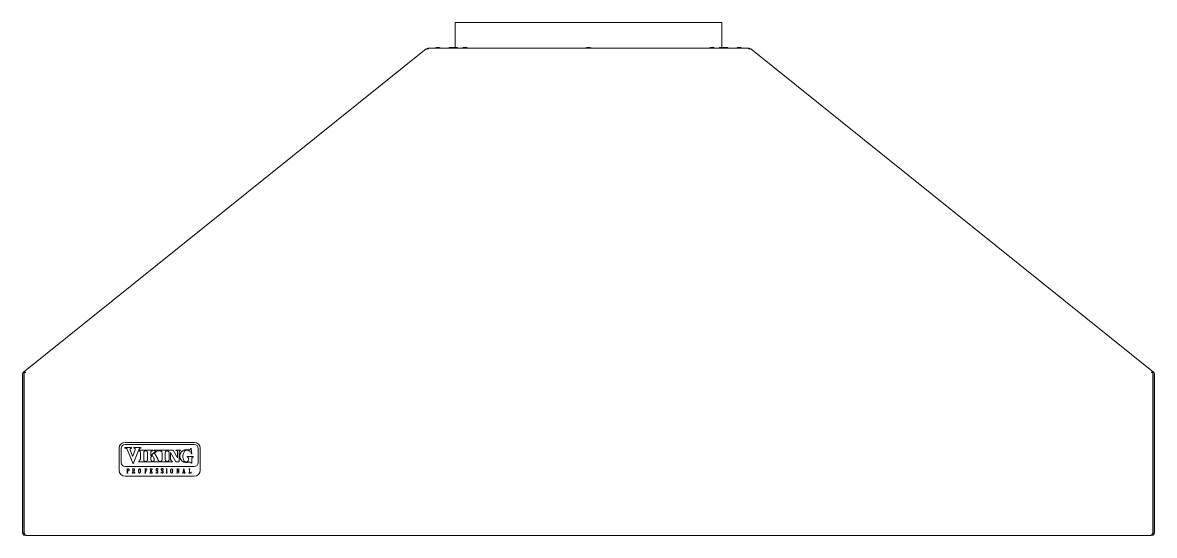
# Model space of a CAD drawing. Header units: millimetres. Extents: x 46989 to 543236, y 252623 to 526638.
# Drawn here: x 290493 to 320647, y 412126 to 425772 of the extents above; entities that cross this region are included whole.
import ezdxf

# ---------------------------------------------------------------- set-up
doc = ezdxf.new("R2010")
doc.units = ezdxf.units.MM

msp = doc.modelspace()

# ---------------------------------------------------------------- linework, layer by layer
at = {"color": 7, "lineweight": 13, "ltscale": 0.03937}
for p, q in [((302016, 425107), (302016, 425772)), ((309125, 425772), (302016, 425772)), ((309125, 425107), (309125, 425772)), ((301246, 425073), (290519, 416473)), ((309836, 425095), (301304, 425095)), ((309895, 425073), (320621, 416473)), ((290530, 416427), (290530, 412183)), ((320611, 416427), (320611, 412183)), ((290493, 412188), (290493, 416424)), ((290528, 412188), (290528, 416424)), ((290531, 412185), (290531, 416424)), ((320610, 416424), (320610, 412185)), ((320613, 412188), (320613, 416424)), ((320647, 412188), (320647, 416424)), ((293065, 414444), (293065, 413858)), ((295068, 414601), (293222, 414601)), ((293222, 414545), (295068, 414545)), ((295225, 413858), (295225, 414444)), ((295068, 413960), (293222, 413960)), ((293222, 413701), (295068, 413701)), ((290587, 412126), (320554, 412126))]:
    msp.add_line(p, q, dxfattribs=at)
at = {"color": 7, "lineweight": 13, "ltscale": 0.000301368}
msp.add_line((301246, 425073), (301253, 425079), dxfattribs=at)
at = {"color": 7, "lineweight": 13, "ltscale": 0.000174833}
for p, q in [((301253, 425079), (301256, 425075)), ((309885, 425075), (309888, 425079))]:
    msp.add_line(p, q, dxfattribs=at)
at = {"color": 7, "lineweight": 13, "ltscale": 0.000821391}
for p, q in [((301290, 425068), (301290, 425092)), ((309851, 425068), (309851, 425092))]:
    msp.add_line(p, q, dxfattribs=at)
at = {"color": 7, "lineweight": 13, "ltscale": 0.000508226}
msp.add_line((301304, 425092), (301290, 425092), dxfattribs=at)
at = {"color": 7, "lineweight": 13, "ltscale": 0.000425083}
for p, q in [((301304, 425071), (301292, 425071)), ((309849, 425071), (309836, 425071))]:
    msp.add_line(p, q, dxfattribs=at)
at = {"color": 7, "lineweight": 13, "ltscale": 0.000139912}
for p, q in [((301292, 425067), (301292, 425071)), ((309849, 425067), (309849, 425071))]:
    msp.add_line(p, q, dxfattribs=at)
at = {"color": 7, "lineweight": 13, "ltscale": 0.00082025}
for p, q in [((301304, 425095), (301304, 425071)), ((309836, 425095), (309836, 425071))]:
    msp.add_line(p, q, dxfattribs=at)
at = {"color": 7, "lineweight": 13, "ltscale": 0.0078}
for p, q in [((302083, 425107), (301858, 425107)), ((309283, 425107), (309058, 425107))]:
    msp.add_line(p, q, dxfattribs=at)
at = {"color": 7, "lineweight": 13, "ltscale": 0.000425023}
for p, q in [((301858, 425107), (301858, 425095)), ((302083, 425107), (302083, 425095)), ((309058, 425107), (309058, 425095)), ((309283, 425107), (309283, 425095))]:
    msp.add_line(p, q, dxfattribs=at)
at = {"color": 7, "lineweight": 13, "ltscale": 0.003125}
for p, q in [((302190, 425095), (302280, 425095)), ((305480, 425095), (305571, 425095)), ((308771, 425095), (308861, 425095))]:
    msp.add_line(p, q, dxfattribs=at)
at = {"color": 7, "lineweight": 13, "ltscale": 0.002742}
for p, q in [((302280, 425095), (302359, 425095)), ((305571, 425095), (305649, 425095)), ((308861, 425095), (308940, 425095))]:
    msp.add_line(p, q, dxfattribs=at)
at = {"color": 7, "lineweight": 13, "ltscale": 0.000382551}
for p, q in [((302359, 425095), (302370, 425095)), ((305649, 425095), (305661, 425095)), ((308940, 425095), (308951, 425095))]:
    msp.add_line(p, q, dxfattribs=at)
at = {"color": 7, "lineweight": 13, "ltscale": 0.000508466}
msp.add_line((309836, 425092), (309851, 425092), dxfattribs=at)
at = {"color": 7, "lineweight": 13, "ltscale": 0.000301274}
msp.add_line((309895, 425073), (309888, 425079), dxfattribs=at)
at = {"color": 7, "lineweight": 13, "ltscale": 0.000176025}
msp.add_line((290519, 416473), (290515, 416470), dxfattribs=at)
at = {"color": 7, "lineweight": 13, "ltscale": 0.000859962}
msp.add_line((290515, 416470), (290531, 416451), dxfattribs=at)
at = {"color": 7, "lineweight": 13, "ltscale": 0.000640433}
msp.add_line((290531, 416459), (290519, 416473), dxfattribs=at)
at = {"color": 7, "lineweight": 13, "ltscale": 6.38082e-05}
msp.add_line((290530, 416427), (290531, 416429), dxfattribs=at)
at = {"color": 7, "lineweight": 13, "ltscale": 3.87883e-05}
msp.add_line((290530, 416427), (290531, 416428), dxfattribs=at)
at = {"color": 7, "lineweight": 13, "ltscale": 0.00123}
for p, q in [((290531, 416424), (290531, 416460)), ((320610, 416424), (320610, 416460))]:
    msp.add_line(p, q, dxfattribs=at)
at = {"color": 7, "lineweight": 13, "ltscale": 0.0012}
for p, q in [((290531, 416460), (290566, 416460)), ((320575, 416460), (320610, 416460)), ((290528, 412188), (290493, 412188)), ((320613, 412188), (320647, 412188))]:
    msp.add_line(p, q, dxfattribs=at)
at = {"color": 7, "lineweight": 13, "ltscale": 0.000253452}
for p, q in [((290566, 416467), (290566, 416460)), ((320575, 416467), (320575, 416460))]:
    msp.add_line(p, q, dxfattribs=at)
at = {"color": 7, "lineweight": 13, "ltscale": 0.000640583}
msp.add_line((320610, 416459), (320621, 416473), dxfattribs=at)
at = {"color": 7, "lineweight": 13, "ltscale": 0.000860037}
msp.add_line((320610, 416451), (320625, 416470), dxfattribs=at)
at = {"color": 7, "lineweight": 13, "ltscale": 8.50835e-05}
msp.add_line((320611, 416427), (320610, 416429), dxfattribs=at)
at = {"color": 7, "lineweight": 13, "ltscale": 5.17842e-05}
msp.add_line((320611, 416427), (320610, 416428), dxfattribs=at)
at = {"color": 7, "lineweight": 13, "ltscale": 0.000175931}
msp.add_line((320621, 416473), (320625, 416470), dxfattribs=at)
at = {"color": 7, "lineweight": 13, "ltscale": 0.0133}
for p, q in [((293121, 414061), (293121, 414444)), ((295168, 414444), (295168, 414061))]:
    msp.add_line(p, q, dxfattribs=at)
at = {"color": 7, "lineweight": 13, "ltscale": 0.005825}
msp.add_line((293391, 414462), (293223, 414462), dxfattribs=at)
at = {"color": 7, "lineweight": 13, "ltscale": 0.013706}
msp.add_line((293290, 414395), (293434, 414028), dxfattribs=at)
at = {"color": 7, "lineweight": 13, "ltscale": 0.006163}
msp.add_line((293420, 414236), (293356, 414401), dxfattribs=at)
at = {"color": 7, "lineweight": 13, "ltscale": 0.006084}
msp.add_line((293495, 414398), (293428, 414236), dxfattribs=at)
at = {"color": 7, "lineweight": 13, "ltscale": 0.013346}
msp.add_line((293434, 414028), (293581, 414383), dxfattribs=at)
at = {"color": 7, "lineweight": 13, "ltscale": 0.006375}
for p, q in [((293641, 414462), (293457, 414462)), ((293719, 414142), (293719, 414326)), ((293820, 414326), (293820, 414142)), ((294209, 414326), (294209, 414142)), ((294293, 414142), (294293, 414326)), ((294394, 414326), (294394, 414142)), ((294434, 414149), (294434, 414333))]:
    msp.add_line(p, q, dxfattribs=at)
at = {"color": 7, "lineweight": 13, "ltscale": 0.000676416}
msp.add_line((293585, 414392), (293592, 414410), dxfattribs=at)
at = {"color": 7, "lineweight": 13, "ltscale": 0.01295}
msp.add_line((293958, 414392), (293585, 414392), dxfattribs=at)
at = {"color": 7, "lineweight": 13, "ltscale": 0.005425}
for p, q in [((293634, 414334), (293634, 414178)), ((294624, 414342), (294624, 414186)), ((295036, 414223), (294880, 414223))]:
    msp.add_line(p, q, dxfattribs=at)
at = {"color": 7, "lineweight": 13, "ltscale": 0.005764}
msp.add_line((294026, 414357), (293909, 414239), dxfattribs=at)
at = {"color": 7, "lineweight": 13, "ltscale": 0.003575}
msp.add_line((293909, 414239), (293909, 414342), dxfattribs=at)
at = {"color": 7, "lineweight": 13, "ltscale": 0.01795}
msp.add_line((294505, 414392), (293988, 414392), dxfattribs=at)
at = {"color": 7, "lineweight": 13, "ltscale": 0.002144}
for p, q in [((294011, 414310), (294054, 414354)), ((293909, 414207), (293953, 414251))]:
    msp.add_line(p, q, dxfattribs=at)
at = {"color": 7, "lineweight": 13, "ltscale": 0.009824}
msp.add_line((294434, 414333), (294575, 414087), dxfattribs=at)
at = {"color": 7, "lineweight": 13, "ltscale": 0.008265}
msp.add_line((294624, 414186), (294505, 414392), dxfattribs=at)
at = {"color": 7, "lineweight": 13, "ltscale": 0.00385}
for p, q in [((294697, 414392), (294586, 414392)), ((294654, 413784), (294654, 413894))]:
    msp.add_line(p, q, dxfattribs=at)
at = {"color": 7, "lineweight": 13, "ltscale": 0.00875}
msp.add_line((294662, 414087), (294662, 414339), dxfattribs=at)
at = {"color": 7, "lineweight": 13, "ltscale": 0.004913}
msp.add_line((295004, 414296), (294983, 414436), dxfattribs=at)
at = {"color": 7, "lineweight": 13, "ltscale": 0.0124}
msp.add_line((293593, 414087), (293950, 414087), dxfattribs=at)
at = {"color": 7, "lineweight": 13, "ltscale": 0.002425}
msp.add_line((293909, 414137), (293909, 414207), dxfattribs=at)
at = {"color": 7, "lineweight": 13, "ltscale": 0.002833}
msp.add_line((293953, 414251), (293993, 414180), dxfattribs=at)
at = {"color": 7, "lineweight": 13, "ltscale": 0.0172}
msp.add_line((293984, 414087), (294480, 414087), dxfattribs=at)
at = {"color": 7, "lineweight": 13, "ltscale": 0.005955}
msp.add_line((294096, 414161), (294011, 414310), dxfattribs=at)
at = {"color": 7, "lineweight": 13, "ltscale": 0.003025}
msp.add_line((294575, 414087), (294662, 414087), dxfattribs=at)
at = {"color": 7, "lineweight": 13, "ltscale": 0.004225}
msp.add_line((295004, 414060), (295004, 414181), dxfattribs=at)
at = {"color": 7, "lineweight": 13, "ltscale": 0.001575}
for p, q in [((293313, 413899), (293268, 413899)), ((293288, 413800), (293288, 413845)), ((293458, 413900), (293413, 413900)), ((293433, 413800), (293433, 413846))]:
    msp.add_line(p, q, dxfattribs=at)
at = {"color": 7, "lineweight": 13, "ltscale": 0.000373646}
msp.add_line((293268, 413899), (293277, 413894), dxfattribs=at)
at = {"color": 7, "lineweight": 13, "ltscale": 0.000239877}
msp.add_line((293277, 413787), (293271, 413784), dxfattribs=at)
at = {"color": 7, "lineweight": 13, "ltscale": 0.001025}
for p, q in [((293271, 413784), (293301, 413784)), ((293748, 413784), (293777, 413784)), ((294316, 413784), (294346, 413784)), ((294346, 413900), (294317, 413900)), ((294954, 413900), (294924, 413900))]:
    msp.add_line(p, q, dxfattribs=at)
at = {"color": 7, "lineweight": 13, "ltscale": 0.000394396}
for p, q in [((293277, 413894), (293281, 413883)), ((293291, 413789), (293288, 413800))]:
    msp.add_line(p, q, dxfattribs=at)
at = {"color": 7, "lineweight": 13, "ltscale": 0.000439775}
msp.add_line((293281, 413800), (293277, 413787), dxfattribs=at)
at = {"color": 7, "lineweight": 13, "ltscale": 0.0029}
msp.add_line((293281, 413883), (293281, 413800), dxfattribs=at)
at = {"color": 7, "lineweight": 13, "ltscale": 0.000439694}
msp.add_line((293288, 413884), (293291, 413896), dxfattribs=at)
at = {"color": 7, "lineweight": 13, "ltscale": 0.001325}
msp.add_line((293288, 413846), (293288, 413884), dxfattribs=at)
at = {"color": 7, "lineweight": 13, "ltscale": 0.000900028}
msp.add_line((293314, 413846), (293288, 413846), dxfattribs=at)
at = {"color": 7, "lineweight": 13, "ltscale": 0.000975001}
for p, q in [((293288, 413845), (293316, 413845)), ((293806, 413871), (293806, 413899)), ((293946, 413870), (293946, 413898))]:
    msp.add_line(p, q, dxfattribs=at)
at = {"color": 7, "lineweight": 13, "ltscale": 0.000258738}
msp.add_line((293291, 413896), (293299, 413898), dxfattribs=at)
at = {"color": 7, "lineweight": 13, "ltscale": 0.000373674}
msp.add_line((293301, 413784), (293291, 413789), dxfattribs=at)
at = {"color": 7, "lineweight": 13, "ltscale": 0.000500056}
msp.add_line((293299, 413898), (293313, 413898), dxfattribs=at)
at = {"color": 7, "lineweight": 13, "ltscale": 0.00053869}
msp.add_line((293327, 413892), (293313, 413899), dxfattribs=at)
at = {"color": 7, "lineweight": 13, "ltscale": 0.000427474}
msp.add_line((293313, 413898), (293323, 413891), dxfattribs=at)
at = {"color": 7, "lineweight": 13, "ltscale": 0.000328645}
msp.add_line((293322, 413851), (293314, 413846), dxfattribs=at)
at = {"color": 7, "lineweight": 13, "ltscale": 0.000454417}
msp.add_line((293316, 413845), (293327, 413852), dxfattribs=at)
at = {"color": 7, "lineweight": 13, "ltscale": 0.000436195}
for p, q in [((293325, 413863), (293322, 413851)), ((293329, 413855), (293332, 413867))]:
    msp.add_line(p, q, dxfattribs=at)
at = {"color": 7, "lineweight": 13, "ltscale": 0.00027141}
msp.add_line((293323, 413891), (293325, 413884), dxfattribs=at)
at = {"color": 7, "lineweight": 13, "ltscale": 0.000725033}
msp.add_line((293325, 413884), (293325, 413863), dxfattribs=at)
at = {"color": 7, "lineweight": 13, "ltscale": 0.000159973}
msp.add_line((293329, 413888), (293327, 413892), dxfattribs=at)
at = {"color": 7, "lineweight": 13, "ltscale": 0.000118629}
msp.add_line((293327, 413852), (293329, 413855), dxfattribs=at)
at = {"color": 7, "lineweight": 13, "ltscale": 0.000373553}
msp.add_line((293332, 413878), (293329, 413888), dxfattribs=at)
at = {"color": 7, "lineweight": 13, "ltscale": 0.000375042}
msp.add_line((293332, 413867), (293332, 413878), dxfattribs=at)
at = {"color": 7, "lineweight": 13, "ltscale": 0.000357613}
msp.add_line((293413, 413900), (293422, 413896), dxfattribs=at)
at = {"color": 7, "lineweight": 13, "ltscale": 0.000280507}
msp.add_line((293423, 413786), (293415, 413784), dxfattribs=at)
at = {"color": 7, "lineweight": 13, "ltscale": 0.001075}
msp.add_line((293415, 413784), (293446, 413784), dxfattribs=at)
at = {"color": 7, "lineweight": 13, "ltscale": 0.000440825}
msp.add_line((293422, 413896), (293426, 413884), dxfattribs=at)
at = {"color": 7, "lineweight": 13, "ltscale": 0.000448306}
msp.add_line((293426, 413799), (293423, 413786), dxfattribs=at)
at = {"color": 7, "lineweight": 13, "ltscale": 0.00295}
msp.add_line((293426, 413884), (293426, 413799), dxfattribs=at)
at = {"color": 7, "lineweight": 13, "ltscale": 0.00047416}
msp.add_line((293433, 413883), (293436, 413896), dxfattribs=at)
at = {"color": 7, "lineweight": 13, "ltscale": 0.001275}
msp.add_line((293433, 413846), (293433, 413883), dxfattribs=at)
at = {"color": 7, "lineweight": 13, "ltscale": 0.000499936}
for p, q in [((293433, 413846), (293447, 413846)), ((293444, 413899), (293458, 413899))]:
    msp.add_line(p, q, dxfattribs=at)
at = {"color": 7, "lineweight": 13, "ltscale": 0.000849927}
msp.add_line((293457, 413846), (293433, 413846), dxfattribs=at)
at = {"color": 7, "lineweight": 13, "ltscale": 0.000440785}
msp.add_line((293437, 413788), (293433, 413800), dxfattribs=at)
at = {"color": 7, "lineweight": 13, "ltscale": 0.000280394}
msp.add_line((293436, 413896), (293444, 413899), dxfattribs=at)
at = {"color": 7, "lineweight": 13, "ltscale": 0.00035764}
msp.add_line((293446, 413784), (293437, 413788), dxfattribs=at)
at = {"color": 7, "lineweight": 13, "ltscale": 0.000335347}
for p, q in [((293447, 413846), (293455, 413840)), ((293458, 413899), (293466, 413893))]:
    msp.add_line(p, q, dxfattribs=at)
at = {"color": 7, "lineweight": 13, "ltscale": 0.000349991}
msp.add_line((293450, 413846), (293460, 413846), dxfattribs=at)
at = {"color": 7, "lineweight": 13, "ltscale": 0.000268875}
msp.add_line((293457, 413842), (293450, 413846), dxfattribs=at)
at = {"color": 7, "lineweight": 13, "ltscale": 0.002066}
msp.add_line((293474, 413784), (293455, 413840), dxfattribs=at)
at = {"color": 7, "lineweight": 13, "ltscale": 0.000374345}
msp.add_line((293467, 413850), (293457, 413846), dxfattribs=at)
at = {"color": 7, "lineweight": 13, "ltscale": 0.001754}
msp.add_line((293457, 413842), (293473, 413795), dxfattribs=at)
at = {"color": 7, "lineweight": 13, "ltscale": 0.000481868}
msp.add_line((293470, 413894), (293458, 413900), dxfattribs=at)
at = {"color": 7, "lineweight": 13, "ltscale": 0.000423877}
msp.add_line((293460, 413846), (293471, 413850), dxfattribs=at)
at = {"color": 7, "lineweight": 13, "ltscale": 0.000423916}
msp.add_line((293466, 413893), (293470, 413882), dxfattribs=at)
at = {"color": 7, "lineweight": 13, "ltscale": 0.000363952}
for p, q in [((293470, 413860), (293467, 413850)), ((293479, 413784), (293482, 413794))]:
    msp.add_line(p, q, dxfattribs=at)
at = {"color": 7, "lineweight": 13, "ltscale": 0.000708602}
msp.add_line((293470, 413894), (293477, 413875), dxfattribs=at)
at = {"color": 7, "lineweight": 13, "ltscale": 0.000750024}
msp.add_line((293470, 413882), (293470, 413860), dxfattribs=at)
at = {"color": 7, "lineweight": 13, "ltscale": 0.000188081}
for p, q in [((293471, 413850), (293474, 413854)), ((293482, 413799), (293478, 413795))]:
    msp.add_line(p, q, dxfattribs=at)
at = {"color": 7, "lineweight": 13, "ltscale": 0.000174935}
for p, q in [((293478, 413795), (293473, 413795)), ((294807, 413795), (294807, 413790))]:
    msp.add_line(p, q, dxfattribs=at)
at = {"color": 7, "lineweight": 13, "ltscale": 0.00036392}
msp.add_line((293474, 413854), (293477, 413864), dxfattribs=at)
at = {"color": 7, "lineweight": 13, "ltscale": 0.000149945}
msp.add_line((293474, 413784), (293479, 413784), dxfattribs=at)
at = {"color": 7, "lineweight": 13, "ltscale": 0.000374982}
for p, q in [((293477, 413864), (293477, 413875)), ((293776, 413898), (293787, 413898)), ((293917, 413898), (293928, 413898)), ((293928, 413784), (293917, 413784)), ((294052, 413876), (294052, 413887)), ((294078, 413902), (294067, 413902)), ((294068, 413900), (294078, 413900)), ((294070, 413784), (294081, 413784)), ((294189, 413876), (294189, 413887)), ((294216, 413902), (294205, 413902)), ((294205, 413900), (294216, 413900)), ((294218, 413786), (294207, 413786)), ((294208, 413784), (294219, 413784))]:
    msp.add_line(p, q, dxfattribs=at)
at = {"color": 7, "lineweight": 13, "ltscale": 0.000174995}
msp.add_line((293482, 413794), (293482, 413799), dxfattribs=at)
at = {"color": 7, "lineweight": 13, "ltscale": 0.000700523}
for p, q in [((293581, 413867), (293577, 413847)), ((294441, 413854), (294444, 413874)), ((294490, 413814), (294493, 413834))]:
    msp.add_line(p, q, dxfattribs=at)
at = {"color": 7, "lineweight": 13, "ltscale": 0.00062501}
for p, q in [((293577, 413847), (293577, 413829)), ((294493, 413834), (294493, 413852)), ((294616, 413900), (294598, 413900))]:
    msp.add_line(p, q, dxfattribs=at)
at = {"color": 7, "lineweight": 13, "ltscale": 0.000610235}
for p, q in [((293577, 413829), (293580, 413812)), ((294493, 413852), (294490, 413869))]:
    msp.add_line(p, q, dxfattribs=at)
at = {"color": 7, "lineweight": 13, "ltscale": 0.000468004}
msp.add_line((293580, 413812), (293585, 413800), dxfattribs=at)
at = {"color": 7, "lineweight": 13, "ltscale": 0.000512128}
for p, q in [((293586, 413881), (293581, 413867)), ((294462, 413896), (294476, 413891))]:
    msp.add_line(p, q, dxfattribs=at)
at = {"color": 7, "lineweight": 13, "ltscale": 0.000700582}
for p, q in [((293585, 413854), (293589, 413873)), ((293630, 413827), (293626, 413807))]:
    msp.add_line(p, q, dxfattribs=at)
at = {"color": 7, "lineweight": 13, "ltscale": 0.000874977}
msp.add_line((293585, 413828), (293585, 413854), dxfattribs=at)
at = {"color": 7, "lineweight": 13, "ltscale": 0.000806997}
for p, q in [((293589, 413805), (293585, 413828)), ((293626, 413875), (293630, 413852))]:
    msp.add_line(p, q, dxfattribs=at)
at = {"color": 7, "lineweight": 13, "ltscale": 0.000354129}
msp.add_line((293585, 413800), (293591, 413791), dxfattribs=at)
at = {"color": 7, "lineweight": 13, "ltscale": 0.000452167}
for p, q in [((293594, 413892), (293586, 413881)), ((294477, 413789), (294484, 413800))]:
    msp.add_line(p, q, dxfattribs=at)
at = {"color": 7, "lineweight": 13, "ltscale": 0.000701326}
for p, q in [((293589, 413873), (293596, 413892)), ((294444, 413874), (294452, 413892))]:
    msp.add_line(p, q, dxfattribs=at)
at = {"color": 7, "lineweight": 13, "ltscale": 0.000573202}
msp.add_line((293595, 413790), (293589, 413805), dxfattribs=at)
at = {"color": 7, "lineweight": 13, "ltscale": 0.000672544}
for p, q in [((293591, 413791), (293609, 413784)), ((294480, 413890), (294462, 413897))]:
    msp.add_line(p, q, dxfattribs=at)
at = {"color": 7, "lineweight": 13, "ltscale": 0.000484113}
msp.add_line((293607, 413897), (293594, 413892), dxfattribs=at)
at = {"color": 7, "lineweight": 13, "ltscale": 0.000512016}
msp.add_line((293609, 413785), (293595, 413790), dxfattribs=at)
at = {"color": 7, "lineweight": 13, "ltscale": 0.000379562}
for p, q in [((293596, 413892), (293607, 413896)), ((294474, 413789), (294464, 413785))]:
    msp.add_line(p, q, dxfattribs=at)
at = {"color": 7, "lineweight": 13, "ltscale": 0.000672567}
for p, q in [((293625, 413890), (293607, 413897)), ((294446, 413791), (294464, 413784))]:
    msp.add_line(p, q, dxfattribs=at)
at = {"color": 7, "lineweight": 13, "ltscale": 0.000512105}
for p, q in [((293607, 413896), (293620, 413891)), ((294464, 413785), (294450, 413790))]:
    msp.add_line(p, q, dxfattribs=at)
at = {"color": 7, "lineweight": 13, "ltscale": 0.000484247}
msp.add_line((293609, 413784), (293621, 413789), dxfattribs=at)
at = {"color": 7, "lineweight": 13, "ltscale": 0.000379696}
msp.add_line((293619, 413789), (293609, 413785), dxfattribs=at)
at = {"color": 7, "lineweight": 13, "ltscale": 0.000701225}
msp.add_line((293626, 413807), (293619, 413789), dxfattribs=at)
at = {"color": 7, "lineweight": 13, "ltscale": 0.000573158}
for p, q in [((293620, 413891), (293626, 413875)), ((294450, 413790), (294444, 413806)), ((294476, 413891), (294482, 413876))]:
    msp.add_line(p, q, dxfattribs=at)
at = {"color": 7, "lineweight": 13, "ltscale": 0.000452051}
msp.add_line((293621, 413789), (293629, 413800), dxfattribs=at)
at = {"color": 7, "lineweight": 13, "ltscale": 0.000354095}
msp.add_line((293630, 413881), (293625, 413890), dxfattribs=at)
at = {"color": 7, "lineweight": 13, "ltscale": 0.000512072}
for p, q in [((293629, 413800), (293634, 413813)), ((294442, 413881), (294436, 413868))]:
    msp.add_line(p, q, dxfattribs=at)
at = {"color": 7, "lineweight": 13, "ltscale": 0.00046796}
for p, q in [((293635, 413869), (293630, 413881)), ((294435, 413812), (294440, 413800)), ((294490, 413869), (294485, 413881))]:
    msp.add_line(p, q, dxfattribs=at)
at = {"color": 7, "lineweight": 13, "ltscale": 0.000875037}
for p, q in [((293630, 413852), (293630, 413827)), ((294441, 413829), (294441, 413854)), ((294485, 413853), (294485, 413827)), ((294797, 413784), (294822, 413784))]:
    msp.add_line(p, q, dxfattribs=at)
at = {"color": 7, "lineweight": 13, "ltscale": 0.000700641}
for p, q in [((293634, 413813), (293638, 413833)), ((294436, 413868), (294433, 413848))]:
    msp.add_line(p, q, dxfattribs=at)
at = {"color": 7, "lineweight": 13, "ltscale": 0.000610294}
msp.add_line((293638, 413851), (293635, 413869), dxfattribs=at)
at = {"color": 7, "lineweight": 13, "ltscale": 0.00062495}
for p, q in [((293638, 413833), (293638, 413851)), ((294433, 413848), (294433, 413830))]:
    msp.add_line(p, q, dxfattribs=at)
at = {"color": 7, "lineweight": 13, "ltscale": 0.000341955}
for p, q in [((293746, 413899), (293755, 413894)), ((293777, 413784), (293769, 413789))]:
    msp.add_line(p, q, dxfattribs=at)
at = {"color": 7, "lineweight": 13, "ltscale": 0.002075}
for p, q in [((293806, 413899), (293746, 413899)), ((293946, 413898), (293886, 413898)), ((293886, 413784), (293946, 413784))]:
    msp.add_line(p, q, dxfattribs=at)
at = {"color": 7, "lineweight": 13, "ltscale": 0.000275915}
msp.add_line((293755, 413787), (293748, 413784), dxfattribs=at)
at = {"color": 7, "lineweight": 13, "ltscale": 0.000421632}
for p, q in [((293755, 413894), (293758, 413882)), ((293769, 413789), (293766, 413800))]:
    msp.add_line(p, q, dxfattribs=at)
at = {"color": 7, "lineweight": 13, "ltscale": 0.000434771}
msp.add_line((293758, 413800), (293755, 413787), dxfattribs=at)
at = {"color": 7, "lineweight": 13, "ltscale": 0.002875}
for p, q in [((293758, 413882), (293758, 413800)), ((293898, 413882), (293898, 413799)), ((294328, 413884), (294328, 413801)), ((294335, 413800), (294335, 413883)), ((294935, 413884), (294935, 413801)), ((294943, 413800), (294943, 413882))]:
    msp.add_line(p, q, dxfattribs=at)
at = {"color": 7, "lineweight": 13, "ltscale": 0.000408924}
msp.add_line((293766, 413883), (293769, 413895), dxfattribs=at)
at = {"color": 7, "lineweight": 13, "ltscale": 0.00135}
for p, q in [((293766, 413844), (293766, 413883)), ((293906, 413844), (293906, 413882))]:
    msp.add_line(p, q, dxfattribs=at)
at = {"color": 7, "lineweight": 13, "ltscale": 0.000275019}
for p, q in [((293774, 413844), (293766, 413844)), ((293766, 413844), (293774, 413844)), ((294962, 413784), (294954, 413784))]:
    msp.add_line(p, q, dxfattribs=at)
at = {"color": 7, "lineweight": 13, "ltscale": 0.0015}
for p, q in [((293766, 413800), (293766, 413844)), ((293788, 413822), (293788, 413865)), ((293906, 413800), (293906, 413843)), ((293928, 413821), (293928, 413865))]:
    msp.add_line(p, q, dxfattribs=at)
at = {"color": 7, "lineweight": 13, "ltscale": 0.000275808}
msp.add_line((293769, 413895), (293776, 413898), dxfattribs=at)
at = {"color": 7, "lineweight": 13, "ltscale": 0.000413578}
msp.add_line((293784, 413850), (293774, 413844), dxfattribs=at)
at = {"color": 7, "lineweight": 13, "ltscale": 0.000376965}
msp.add_line((293774, 413844), (293784, 413839), dxfattribs=at)
at = {"color": 7, "lineweight": 13, "ltscale": 0.000550137}
msp.add_line((293788, 413865), (293784, 413850), dxfattribs=at)
at = {"color": 7, "lineweight": 13, "ltscale": 0.000627245}
msp.add_line((293784, 413839), (293788, 413822), dxfattribs=at)
at = {"color": 7, "lineweight": 13, "ltscale": 0.000591998}
msp.add_line((293787, 413898), (293802, 413890), dxfattribs=at)
at = {"color": 7, "lineweight": 13, "ltscale": 0.000683079}
msp.add_line((293802, 413890), (293806, 413871), dxfattribs=at)
at = {"color": 7, "lineweight": 13, "ltscale": 0.000342894}
for p, q in [((293886, 413898), (293895, 413893)), ((293917, 413784), (293908, 413789))]:
    msp.add_line(p, q, dxfattribs=at)
at = {"color": 7, "lineweight": 13, "ltscale": 0.000348325}
msp.add_line((293895, 413789), (293886, 413784), dxfattribs=at)
at = {"color": 7, "lineweight": 13, "ltscale": 0.00040843}
msp.add_line((293895, 413893), (293898, 413882), dxfattribs=at)
at = {"color": 7, "lineweight": 13, "ltscale": 0.000383398}
msp.add_line((293898, 413799), (293895, 413789), dxfattribs=at)
at = {"color": 7, "lineweight": 13, "ltscale": 0.000370139}
msp.add_line((293906, 413882), (293908, 413893), dxfattribs=at)
at = {"color": 7, "lineweight": 13, "ltscale": 0.000250028}
for p, q in [((293913, 413844), (293906, 413844)), ((293906, 413843), (293913, 413843))]:
    msp.add_line(p, q, dxfattribs=at)
at = {"color": 7, "lineweight": 13, "ltscale": 0.000370256}
msp.add_line((293908, 413789), (293906, 413800), dxfattribs=at)
at = {"color": 7, "lineweight": 13, "ltscale": 0.000348297}
msp.add_line((293908, 413893), (293917, 413898), dxfattribs=at)
at = {"color": 7, "lineweight": 13, "ltscale": 0.000449047}
msp.add_line((293924, 413850), (293913, 413844), dxfattribs=at)
at = {"color": 7, "lineweight": 13, "ltscale": 0.000404006}
msp.add_line((293913, 413843), (293924, 413838), dxfattribs=at)
at = {"color": 7, "lineweight": 13, "ltscale": 0.000532625}
msp.add_line((293928, 413865), (293924, 413850), dxfattribs=at)
at = {"color": 7, "lineweight": 13, "ltscale": 0.000612644}
msp.add_line((293924, 413838), (293928, 413821), dxfattribs=at)
at = {"color": 7, "lineweight": 13, "ltscale": 0.000516063}
msp.add_line((293928, 413898), (293941, 413890), dxfattribs=at)
at = {"color": 7, "lineweight": 13, "ltscale": 0.000602833}
msp.add_line((293943, 413793), (293928, 413784), dxfattribs=at)
at = {"color": 7, "lineweight": 13, "ltscale": 0.000722066}
msp.add_line((293941, 413890), (293946, 413870), dxfattribs=at)
at = {"color": 7, "lineweight": 13, "ltscale": 0.000844049}
msp.add_line((293946, 413817), (293943, 413793), dxfattribs=at)
at = {"color": 7, "lineweight": 13, "ltscale": 0.00115}
for p, q in [((293946, 413784), (293946, 413817)), ((294048, 413816), (294048, 413783)), ((294100, 413870), (294100, 413903)), ((294186, 413816), (294186, 413783)), ((294238, 413870), (294238, 413903)), ((294980, 413784), (294980, 413817))]:
    msp.add_line(p, q, dxfattribs=at)
at = {"color": 7, "lineweight": 13, "ltscale": 0.000418849}
for p, q in [((294055, 413895), (294048, 413885)), ((294096, 413801), (294089, 413791)), ((294193, 413895), (294186, 413885)), ((294234, 413801), (294227, 413791))]:
    msp.add_line(p, q, dxfattribs=at)
at = {"color": 7, "lineweight": 13, "ltscale": 0.000574968}
for p, q in [((294048, 413885), (294048, 413868)), ((294096, 413818), (294096, 413801)), ((294100, 413806), (294100, 413823)), ((294186, 413885), (294186, 413868)), ((294234, 413818), (294234, 413801)), ((294238, 413806), (294238, 413823))]:
    msp.add_line(p, q, dxfattribs=at)
at = {"color": 7, "lineweight": 13, "ltscale": 0.000360671}
for p, q in [((294048, 413868), (294051, 413858)), ((294100, 413823), (294097, 413833))]:
    msp.add_line(p, q, dxfattribs=at)
at = {"color": 7, "lineweight": 13, "ltscale": 0.00054099}
for p, q in [((294052, 413801), (294048, 413816)), ((294096, 413885), (294100, 413870))]:
    msp.add_line(p, q, dxfattribs=at)
at = {"color": 7, "lineweight": 13, "ltscale": 0.000594706}
for p, q in [((294048, 413783), (294053, 413799)), ((294100, 413903), (294096, 413886)), ((294186, 413783), (294190, 413799)), ((294238, 413903), (294233, 413886))]:
    msp.add_line(p, q, dxfattribs=at)
at = {"color": 7, "lineweight": 13, "ltscale": 0.000489971}
msp.add_line((294051, 413858), (294061, 413848), dxfattribs=at)
at = {"color": 7, "lineweight": 13, "ltscale": 0.00015573}
for p, q in [((294052, 413887), (294054, 413891)), ((294189, 413887), (294191, 413891))]:
    msp.add_line(p, q, dxfattribs=at)
at = {"color": 7, "lineweight": 13, "ltscale": 0.000360638}
for p, q in [((294055, 413866), (294052, 413876)), ((294094, 413828), (294096, 413818)), ((294186, 413868), (294189, 413858)), ((294192, 413866), (294189, 413876)), ((294231, 413828), (294234, 413818)), ((294238, 413823), (294235, 413833))]:
    msp.add_line(p, q, dxfattribs=at)
at = {"color": 7, "lineweight": 13, "ltscale": 0.000398741}
msp.add_line((294058, 413791), (294052, 413801), dxfattribs=at)
at = {"color": 7, "lineweight": 13, "ltscale": 0.000421016}
for p, q in [((294053, 413799), (294059, 413789)), ((294096, 413886), (294089, 413897)), ((294190, 413799), (294196, 413789)), ((294233, 413886), (294227, 413897))]:
    msp.add_line(p, q, dxfattribs=at)
at = {"color": 7, "lineweight": 13, "ltscale": 0.000570026}
msp.add_line((294054, 413891), (294068, 413900), dxfattribs=at)
at = {"color": 7, "lineweight": 13, "ltscale": 0.000487552}
for p, q in [((294067, 413902), (294055, 413895)), ((294205, 413902), (294193, 413895))]:
    msp.add_line(p, q, dxfattribs=at)
at = {"color": 7, "lineweight": 13, "ltscale": 0.000971746}
msp.add_line((294077, 413850), (294055, 413866), dxfattribs=at)
at = {"color": 7, "lineweight": 13, "ltscale": 0.00043004}
for p, q in [((294070, 413786), (294058, 413791)), ((294207, 413786), (294196, 413791)), ((294227, 413897), (294216, 413902))]:
    msp.add_line(p, q, dxfattribs=at)
at = {"color": 7, "lineweight": 13, "ltscale": 0.000430015}
for p, q in [((294059, 413789), (294070, 413784)), ((294078, 413900), (294090, 413894)), ((294196, 413789), (294208, 413784)), ((294216, 413900), (294227, 413894))]:
    msp.add_line(p, q, dxfattribs=at)
at = {"color": 7, "lineweight": 13, "ltscale": 0.000366289}
for p, q in [((294061, 413848), (294071, 413844)), ((294199, 413848), (294208, 413844))]:
    msp.add_line(p, q, dxfattribs=at)
at = {"color": 7, "lineweight": 13, "ltscale": 0.000375102}
msp.add_line((294081, 413786), (294070, 413786), dxfattribs=at)
at = {"color": 7, "lineweight": 13, "ltscale": 0.000971844}
for p, q in [((294071, 413844), (294094, 413828)), ((294215, 413850), (294192, 413866)), ((294208, 413844), (294231, 413828))]:
    msp.add_line(p, q, dxfattribs=at)
at = {"color": 7, "lineweight": 13, "ltscale": 0.000128315}
for p, q in [((294081, 413848), (294077, 413850)), ((294218, 413848), (294215, 413850))]:
    msp.add_line(p, q, dxfattribs=at)
at = {"color": 7, "lineweight": 13, "ltscale": 0.000430149}
msp.add_line((294089, 413897), (294078, 413902), dxfattribs=at)
at = {"color": 7, "lineweight": 13, "ltscale": 0.000789215}
for p, q in [((294097, 413833), (294081, 413848)), ((294235, 413833), (294218, 413848))]:
    msp.add_line(p, q, dxfattribs=at)
at = {"color": 7, "lineweight": 13, "ltscale": 0.000360384}
msp.add_line((294089, 413791), (294081, 413786), dxfattribs=at)
at = {"color": 7, "lineweight": 13, "ltscale": 0.000268739}
for p, q in [((294081, 413784), (294088, 413788)), ((294219, 413784), (294225, 413788))]:
    msp.add_line(p, q, dxfattribs=at)
at = {"color": 7, "lineweight": 13, "ltscale": 0.000381203}
msp.add_line((294088, 413788), (294095, 413796), dxfattribs=at)
at = {"color": 7, "lineweight": 13, "ltscale": 0.000398803}
for p, q in [((294090, 413894), (294096, 413885)), ((294196, 413791), (294190, 413801)), ((294227, 413894), (294233, 413885))]:
    msp.add_line(p, q, dxfattribs=at)
at = {"color": 7, "lineweight": 13, "ltscale": 0.000398433}
for p, q in [((294095, 413796), (294100, 413806)), ((294233, 413796), (294238, 413806))]:
    msp.add_line(p, q, dxfattribs=at)
at = {"color": 7, "lineweight": 13, "ltscale": 0.000540956}
for p, q in [((294190, 413801), (294186, 413816)), ((294233, 413885), (294238, 413870))]:
    msp.add_line(p, q, dxfattribs=at)
at = {"color": 7, "lineweight": 13, "ltscale": 0.000490057}
msp.add_line((294189, 413858), (294199, 413848), dxfattribs=at)
at = {"color": 7, "lineweight": 13, "ltscale": 0.000570129}
msp.add_line((294191, 413891), (294205, 413900), dxfattribs=at)
at = {"color": 7, "lineweight": 13, "ltscale": 0.000360486}
msp.add_line((294227, 413791), (294218, 413786), dxfattribs=at)
at = {"color": 7, "lineweight": 13, "ltscale": 0.00038112}
msp.add_line((294225, 413788), (294233, 413796), dxfattribs=at)
at = {"color": 7, "lineweight": 13, "ltscale": 0.000333425}
msp.add_line((294325, 413788), (294316, 413784), dxfattribs=at)
at = {"color": 7, "lineweight": 13, "ltscale": 0.000314554}
msp.add_line((294317, 413900), (294325, 413895), dxfattribs=at)
at = {"color": 7, "lineweight": 13, "ltscale": 0.00042216}
msp.add_line((294325, 413895), (294328, 413884), dxfattribs=at)
at = {"color": 7, "lineweight": 13, "ltscale": 0.000443841}
for p, q in [((294328, 413801), (294325, 413788)), ((294335, 413883), (294338, 413895))]:
    msp.add_line(p, q, dxfattribs=at)
at = {"color": 7, "lineweight": 13, "ltscale": 0.00042219}
msp.add_line((294338, 413788), (294335, 413800), dxfattribs=at)
at = {"color": 7, "lineweight": 13, "ltscale": 0.000333396}
msp.add_line((294338, 413895), (294346, 413900), dxfattribs=at)
at = {"color": 7, "lineweight": 13, "ltscale": 0.00031466}
msp.add_line((294346, 413784), (294338, 413788), dxfattribs=at)
at = {"color": 7, "lineweight": 13, "ltscale": 0.000610313}
msp.add_line((294433, 413830), (294435, 413812), dxfattribs=at)
at = {"color": 7, "lineweight": 13, "ltscale": 0.000354029}
msp.add_line((294440, 413800), (294446, 413791), dxfattribs=at)
at = {"color": 7, "lineweight": 13, "ltscale": 0.000807015}
for p, q in [((294444, 413806), (294441, 413829)), ((294482, 413876), (294485, 413853))]:
    msp.add_line(p, q, dxfattribs=at)
at = {"color": 7, "lineweight": 13, "ltscale": 0.000452117}
msp.add_line((294449, 413892), (294442, 413881), dxfattribs=at)
at = {"color": 7, "lineweight": 13, "ltscale": 0.000484135}
msp.add_line((294462, 413897), (294449, 413892), dxfattribs=at)
at = {"color": 7, "lineweight": 13, "ltscale": 0.000379584}
msp.add_line((294452, 413892), (294462, 413896), dxfattribs=at)
at = {"color": 7, "lineweight": 13, "ltscale": 0.000484225}
msp.add_line((294464, 413784), (294477, 413789), dxfattribs=at)
at = {"color": 7, "lineweight": 13, "ltscale": 0.000701281}
msp.add_line((294482, 413808), (294474, 413789), dxfattribs=at)
at = {"color": 7, "lineweight": 13, "ltscale": 0.000354195}
msp.add_line((294485, 413881), (294480, 413890), dxfattribs=at)
at = {"color": 7, "lineweight": 13, "ltscale": 0.000700544}
msp.add_line((294485, 413827), (294482, 413808), dxfattribs=at)
at = {"color": 7, "lineweight": 13, "ltscale": 0.000512083}
msp.add_line((294484, 413800), (294490, 413814), dxfattribs=at)
at = {"color": 7, "lineweight": 13, "ltscale": 0.000196928}
msp.add_line((294598, 413900), (294604, 413898), dxfattribs=at)
at = {"color": 7, "lineweight": 13, "ltscale": 0.000303451}
msp.add_line((294606, 413787), (294598, 413784), dxfattribs=at)
at = {"color": 7, "lineweight": 13, "ltscale": 0.000749963}
msp.add_line((294598, 413784), (294619, 413784), dxfattribs=at)
at = {"color": 7, "lineweight": 13, "ltscale": 0.000206691}
msp.add_line((294604, 413898), (294608, 413894), dxfattribs=at)
at = {"color": 7, "lineweight": 13, "ltscale": 0.00011628}
msp.add_line((294608, 413789), (294606, 413787), dxfattribs=at)
at = {"color": 7, "lineweight": 13, "ltscale": 0.00365}
for p, q in [((294608, 413894), (294608, 413789)), ((294609, 413789), (294609, 413894))]:
    msp.add_line(p, q, dxfattribs=at)
at = {"color": 7, "lineweight": 13, "ltscale": 0.00415}
msp.add_line((294609, 413894), (294654, 413784), dxfattribs=at)
at = {"color": 7, "lineweight": 13, "ltscale": 0.000206655}
msp.add_line((294614, 413786), (294609, 413789), dxfattribs=at)
at = {"color": 7, "lineweight": 13, "ltscale": 0.000196816}
for p, q in [((294619, 413784), (294614, 413786)), ((294643, 413900), (294648, 413898))]:
    msp.add_line(p, q, dxfattribs=at)
at = {"color": 7, "lineweight": 13, "ltscale": 0.003414}
msp.add_line((294653, 413809), (294616, 413900), dxfattribs=at)
at = {"color": 7, "lineweight": 13, "ltscale": 0.000750084}
msp.add_line((294664, 413900), (294643, 413900), dxfattribs=at)
at = {"color": 7, "lineweight": 13, "ltscale": 0.000206788}
msp.add_line((294648, 413898), (294653, 413894), dxfattribs=at)
at = {"color": 7, "lineweight": 13, "ltscale": 0.002975}
msp.add_line((294653, 413894), (294653, 413809), dxfattribs=at)
at = {"color": 7, "lineweight": 13, "ltscale": 0.000116184}
msp.add_line((294654, 413894), (294656, 413896), dxfattribs=at)
at = {"color": 7, "lineweight": 13, "ltscale": 0.000303585}
msp.add_line((294656, 413896), (294664, 413900), dxfattribs=at)
at = {"color": 7, "lineweight": 13, "ltscale": 5.535e-05}
msp.add_line((294757, 413785), (294756, 413784), dxfattribs=at)
at = {"color": 7, "lineweight": 13, "ltscale": 0.000774954}
msp.add_line((294756, 413784), (294778, 413784), dxfattribs=at)
at = {"color": 7, "lineweight": 13, "ltscale": 0.000280804}
msp.add_line((294763, 413790), (294757, 413785), dxfattribs=at)
at = {"color": 7, "lineweight": 13, "ltscale": 0.003947}
msp.add_line((294789, 413901), (294763, 413790), dxfattribs=at)
at = {"color": 7, "lineweight": 13, "ltscale": 0.000882741}
msp.add_line((294764, 413791), (294770, 413816), dxfattribs=at)
at = {"color": 7, "lineweight": 13, "ltscale": 0.00030532}
msp.add_line((294770, 413786), (294764, 413791), dxfattribs=at)
at = {"color": 7, "lineweight": 13, "ltscale": 0.002422}
for p, q in [((294770, 413817), (294786, 413885)), ((294786, 413885), (294802, 413817))]:
    msp.add_line(p, q, dxfattribs=at)
at = {"color": 7, "lineweight": 13, "ltscale": 0.0011}
msp.add_line((294802, 413817), (294770, 413817), dxfattribs=at)
at = {"color": 7, "lineweight": 13, "ltscale": 0.001125}
msp.add_line((294770, 413816), (294802, 413816), dxfattribs=at)
at = {"color": 7, "lineweight": 13, "ltscale": 0.000272903}
msp.add_line((294778, 413784), (294770, 413786), dxfattribs=at)
at = {"color": 7, "lineweight": 13, "ltscale": 0.003755}
msp.add_line((294814, 413795), (294789, 413901), dxfattribs=at)
at = {"color": 7, "lineweight": 13, "ltscale": 0.000399956}
msp.add_line((294807, 413790), (294797, 413784), dxfattribs=at)
at = {"color": 7, "lineweight": 13, "ltscale": 0.000768579}
msp.add_line((294802, 413816), (294807, 413795), dxfattribs=at)
at = {"color": 7, "lineweight": 13, "ltscale": 0.000360417}
msp.add_line((294818, 413786), (294814, 413795), dxfattribs=at)
at = {"color": 7, "lineweight": 13, "ltscale": 0.000179376}
msp.add_line((294822, 413784), (294818, 413786), dxfattribs=at)
at = {"color": 7, "lineweight": 13, "ltscale": 0.000317425}
msp.add_line((294924, 413900), (294932, 413895), dxfattribs=at)
at = {"color": 7, "lineweight": 13, "ltscale": 0.00030153}
for p, q in [((294932, 413788), (294924, 413784)), ((294946, 413895), (294954, 413900))]:
    msp.add_line(p, q, dxfattribs=at)
at = {"color": 7, "lineweight": 13, "ltscale": 0.001925}
msp.add_line((294924, 413784), (294980, 413784), dxfattribs=at)
at = {"color": 7, "lineweight": 13, "ltscale": 0.000400978}
msp.add_line((294932, 413895), (294935, 413884), dxfattribs=at)
at = {"color": 7, "lineweight": 13, "ltscale": 0.000470388}
msp.add_line((294935, 413801), (294932, 413788), dxfattribs=at)
at = {"color": 7, "lineweight": 13, "ltscale": 0.00047033}
msp.add_line((294943, 413882), (294946, 413895), dxfattribs=at)
at = {"color": 7, "lineweight": 13, "ltscale": 0.000375189}
msp.add_line((294946, 413789), (294943, 413800), dxfattribs=at)
at = {"color": 7, "lineweight": 13, "ltscale": 0.000317351}
msp.add_line((294954, 413784), (294946, 413789), dxfattribs=at)
at = {"color": 7, "lineweight": 13, "ltscale": 0.000481729}
msp.add_line((294974, 413791), (294962, 413784), dxfattribs=at)
at = {"color": 7, "lineweight": 13, "ltscale": 0.000239514}
msp.add_line((294977, 413797), (294974, 413791), dxfattribs=at)
at = {"color": 7, "lineweight": 13, "ltscale": 0.00068953}
msp.add_line((294980, 413817), (294977, 413797), dxfattribs=at)
at = {"color": 7, "lineweight": 13, "ltscale": 0.000155369}
msp.add_line((290530, 412183), (290534, 412181), dxfattribs=at)
at = {"color": 7, "lineweight": 13, "ltscale": 0.000777297}
for p, q in [((290552, 412152), (290552, 412129)), ((320588, 412152), (320588, 412129))]:
    msp.add_line(p, q, dxfattribs=at)
at = {"color": 7, "lineweight": 13, "ltscale": 0.000790333}
msp.add_line((290575, 412129), (290552, 412129), dxfattribs=at)
at = {"color": 7, "lineweight": 13, "ltscale": 1.52588e-05}
msp.add_line((290582, 412127), (290582, 412126), dxfattribs=at)
at = {"color": 7, "lineweight": 13, "ltscale": 0.000142616}
msp.add_line((290586, 412126), (290582, 412126), dxfattribs=at)
at = {"color": 7, "lineweight": 13, "ltscale": 0.000145139}
msp.add_line((320555, 412126), (320559, 412126), dxfattribs=at)
at = {"color": 7, "lineweight": 13, "ltscale": 1.75116e-05}
msp.add_line((320559, 412127), (320559, 412126), dxfattribs=at)
at = {"color": 7, "lineweight": 13, "ltscale": 0.000790093}
msp.add_line((320566, 412129), (320588, 412129), dxfattribs=at)
at = {"color": 7, "lineweight": 13, "ltscale": 0.000176979}
msp.add_line((320611, 412183), (320607, 412180), dxfattribs=at)
at = {"color": 7, "lineweight": 13, "ltscale": 0.03937}
for points in [[(301246, 425073), (301247, 425074), (301250, 425074), (301254, 425075), (301265, 425074), (301278, 425071), (301292, 425067)], [(309849, 425067), (309863, 425072), (309876, 425074), (309889, 425075), (309893, 425074), (309895, 425073)], [(290519, 416473), (290520, 416474), (290523, 416475), (290528, 416475), (290538, 416474), (290552, 416472), (290566, 416467)], [(320575, 416467), (320589, 416472), (320603, 416474), (320616, 416475), (320620, 416474), (320621, 416473)], [(293223, 414462), (293219, 414460), (293218, 414458), (293217, 414454), (293218, 414451), (293222, 414448), (293226, 414447), (293238, 414445), (293251, 414441), (293259, 414437), (293266, 414432), (293272, 414426), (293278, 414418), (293282, 414411), (293290, 414395)], [(293356, 414401), (293357, 414414), (293359, 414421), (293362, 414428), (293367, 414434), (293373, 414440), (293381, 414445), (293392, 414452), (293393, 414453), (293395, 414455), (293395, 414457), (293394, 414459), (293391, 414462)], [(293457, 414462), (293455, 414461), (293454, 414459), (293454, 414458), (293454, 414457), (293454, 414457), (293454, 414456), (293456, 414455), (293462, 414452), (293476, 414445), (293483, 414440), (293490, 414430), (293493, 414424), (293494, 414415), (293495, 414398)], [(293581, 414383), (293594, 414378), (293601, 414376), (293610, 414370), (293617, 414365), (293622, 414358), (293627, 414350), (293634, 414334)], [(293592, 414410), (293598, 414419), (293605, 414428), (293611, 414434), (293619, 414439), (293635, 414446), (293640, 414447), (293646, 414452), (293647, 414453), (293647, 414456), (293646, 414458), (293645, 414460), (293641, 414462)], [(293909, 414342), (293913, 414350), (293917, 414359), (293922, 414366), (293928, 414372), (293934, 414376), (293943, 414379), (293957, 414384), (293961, 414386), (293962, 414387), (293962, 414388), (293962, 414389), (293960, 414390), (293959, 414392), (293958, 414392)], [(293988, 414392), (293986, 414391), (293985, 414390), (293985, 414389), (293985, 414388), (293986, 414387), (293988, 414386), (293991, 414385), (293997, 414384), (294012, 414382), (294018, 414380), (294023, 414378), (294027, 414375), (294030, 414371), (294030, 414367), (294030, 414363), (294026, 414357)], [(294054, 414354), (294072, 414364), (294082, 414368), (294096, 414373), (294105, 414375), (294123, 414377), (294132, 414378), (294145, 414378), (294156, 414377), (294166, 414374), (294176, 414370), (294185, 414365), (294193, 414359), (294199, 414350), (294203, 414342), (294209, 414326)], [(294586, 414392), (294581, 414391), (294580, 414390), (294579, 414390), (294579, 414389), (294579, 414389), (294579, 414388), (294580, 414388), (294582, 414387), (294586, 414385), (294599, 414381), (294607, 414377), (294613, 414372), (294617, 414366), (294621, 414359), (294622, 414354), (294624, 414342)], [(294662, 414339), (294666, 414354), (294669, 414361), (294677, 414372), (294685, 414377), (294694, 414383), (294698, 414385), (294701, 414387), (294702, 414388), (294702, 414388), (294702, 414389), (294702, 414390), (294701, 414391), (294701, 414391), (294699, 414392), (294697, 414392), (294697, 414392)], [(294763, 414247), (294768, 414277), (294777, 414307), (294784, 414325), (294793, 414342), (294800, 414354), (294809, 414367), (294814, 414373), (294821, 414380), (294829, 414385), (294838, 414389), (294847, 414391), (294855, 414392), (294870, 414392), (294888, 414390)], [(294888, 414390), (294901, 414388), (294913, 414384), (294925, 414378), (294936, 414371), (294944, 414365), (294960, 414350), (294971, 414339), (294981, 414324), (294986, 414315)], [(294969, 414436), (294969, 414431), (294968, 414425), (294966, 414417), (294964, 414412), (294961, 414408), (294956, 414404), (294948, 414401), (294939, 414398), (294926, 414398), (294915, 414399), (294907, 414401)], [(294983, 414436), (294979, 414440), (294977, 414441), (294976, 414441), (294974, 414440), (294969, 414436)], [(294986, 414315), (294989, 414306), (294993, 414298), (294995, 414295), (294999, 414294), (295001, 414295), (295004, 414296)], [(293428, 414236), (293425, 414235), (293422, 414235), (293420, 414236)], [(293634, 414178), (293631, 414155), (293629, 414144), (293625, 414133), (293619, 414124), (293609, 414110), (293602, 414102), (293595, 414097), (293589, 414096), (293586, 414095), (293585, 414094), (293585, 414094), (293584, 414092), (293585, 414092), (293585, 414091), (293587, 414090), (293593, 414087)], [(293950, 414087), (293951, 414089), (293954, 414091), (293954, 414092), (293955, 414093), (293954, 414094), (293953, 414095), (293951, 414096), (293941, 414100), (293934, 414104), (293927, 414108), (293922, 414114), (293917, 414122), (293909, 414137)], [(293993, 414180), (293997, 414168), (294000, 414155), (294001, 414145), (294001, 414135), (293997, 414120), (293992, 414110), (293989, 414102), (293986, 414099), (293983, 414097), (293982, 414093), (293983, 414090), (293984, 414087)], [(294132, 414099), (294120, 414109), (294114, 414115), (294108, 414123), (294103, 414131), (294100, 414140), (294099, 414147), (294096, 414161)], [(294480, 414087), (294483, 414088), (294486, 414090), (294488, 414090), (294488, 414091), (294488, 414092), (294488, 414093), (294487, 414095), (294485, 414096), (294473, 414104), (294459, 414112), (294452, 414118), (294446, 414124), (294441, 414132), (294434, 414149)], [(294829, 414078), (294821, 414083), (294814, 414088), (294808, 414095), (294800, 414104), (294791, 414119), (294783, 414135), (294776, 414153), (294770, 414171), (294765, 414196), (294762, 414222), (294763, 414247)], [(294917, 414148), (294913, 414131), (294910, 414123), (294904, 414112), (294898, 414102), (294888, 414092), (294876, 414083), (294863, 414078), (294850, 414075), (294836, 414076), (294829, 414078)], [(294880, 414223), (294875, 414218), (294874, 414216), (294873, 414214), (294872, 414213), (294873, 414212), (294873, 414211), (294874, 414211), (294878, 414210), (294890, 414206), (294901, 414198), (294907, 414192), (294912, 414185), (294915, 414178), (294917, 414170), (294918, 414163), (294917, 414148)], [(294889, 414065), (294908, 414070), (294931, 414074), (294958, 414071), (294971, 414067), (294977, 414065), (294984, 414060), (294989, 414054), (294993, 414048)], [(294993, 414048), (294996, 414047), (294999, 414046), (295002, 414048), (295004, 414053), (295004, 414060)], [(295004, 414181), (295007, 414189), (295011, 414197), (295020, 414206), (295030, 414211), (295035, 414212), (295039, 414215), (295040, 414219), (295039, 414221), (295037, 414223), (295036, 414223)], [(290531, 412185), (290548, 412159), (290556, 412147), (290563, 412139), (290570, 412132), (290578, 412128), (290587, 412126)], [(320610, 412185), (320593, 412159), (320584, 412147), (320577, 412139), (320570, 412132), (320562, 412128), (320554, 412126)]]:
    msp.add_lwpolyline(points, dxfattribs=at)
for centre, radius, start, end in [((301290, 425032), 59, 90, 128.7198), ((301557, 424915), 198, 90, 115.0033), ((301557, 424915), 198, 64.9967, 90), ((302280, 424918), 198, 90, 116.9915), ((302280, 424918), 198, 63.0085, 90), ((305571, 424918), 198, 90, 116.9915), ((305571, 424918), 198, 63.0085, 90), ((308861, 424918), 198, 90, 116.9915), ((308861, 424918), 198, 63.0085, 90), ((309585, 424915), 198, 90, 115.0033), ((309585, 424915), 198, 64.9967, 90), ((309851, 425032), 59, 51.2802, 90), ((290552, 416424), 59, 128.7198, 180), ((290552, 416424), 24.5, 151.1313, 180), ((320588, 416424), 24.5, 0, 28.8686), ((320588, 416424), 59, 0, 51.2802), ((293222, 414444), 157, 90, 180), ((293222, 414444), 101, 90, 180), ((293770, 414326), 50.4, 0, 180), ((294343, 414326), 50.4, 0, 180), ((294853, 414235), 174, 71.8811, 281.9239), ((295068, 414444), 157, 0, 90), ((295068, 414444), 101, 0, 90), ((293222, 414061), 101, 180, 270), ((293770, 414142), 50.4, 180, 0), ((294158, 414142), 50.4, 237.9965, 0), ((294343, 414142), 50.4, 180, 0), ((295068, 414061), 101, 270, 0), ((293222, 413858), 157, 180, 270), ((295068, 413858), 157, 270, 0), ((290552, 412188), 59, 180, 270), ((290552, 412188), 24.5, 180, 247.1482), ((291433, 412707), 1044, 210.0814, 211.0634), ((290583, 412149), 22.4, 239.7667, 268.9432), ((320558, 412149), 22.4, 271.0569, 300.2343), ((320588, 412188), 59, 270, 0), ((320588, 412188), 24.5, 292.8518, 0), ((319686, 412719), 1069, 328.9723, 329.9096)]:
    msp.add_arc(centre, radius, start, end, dxfattribs=at)

doc.saveas('drawing.dxf')
